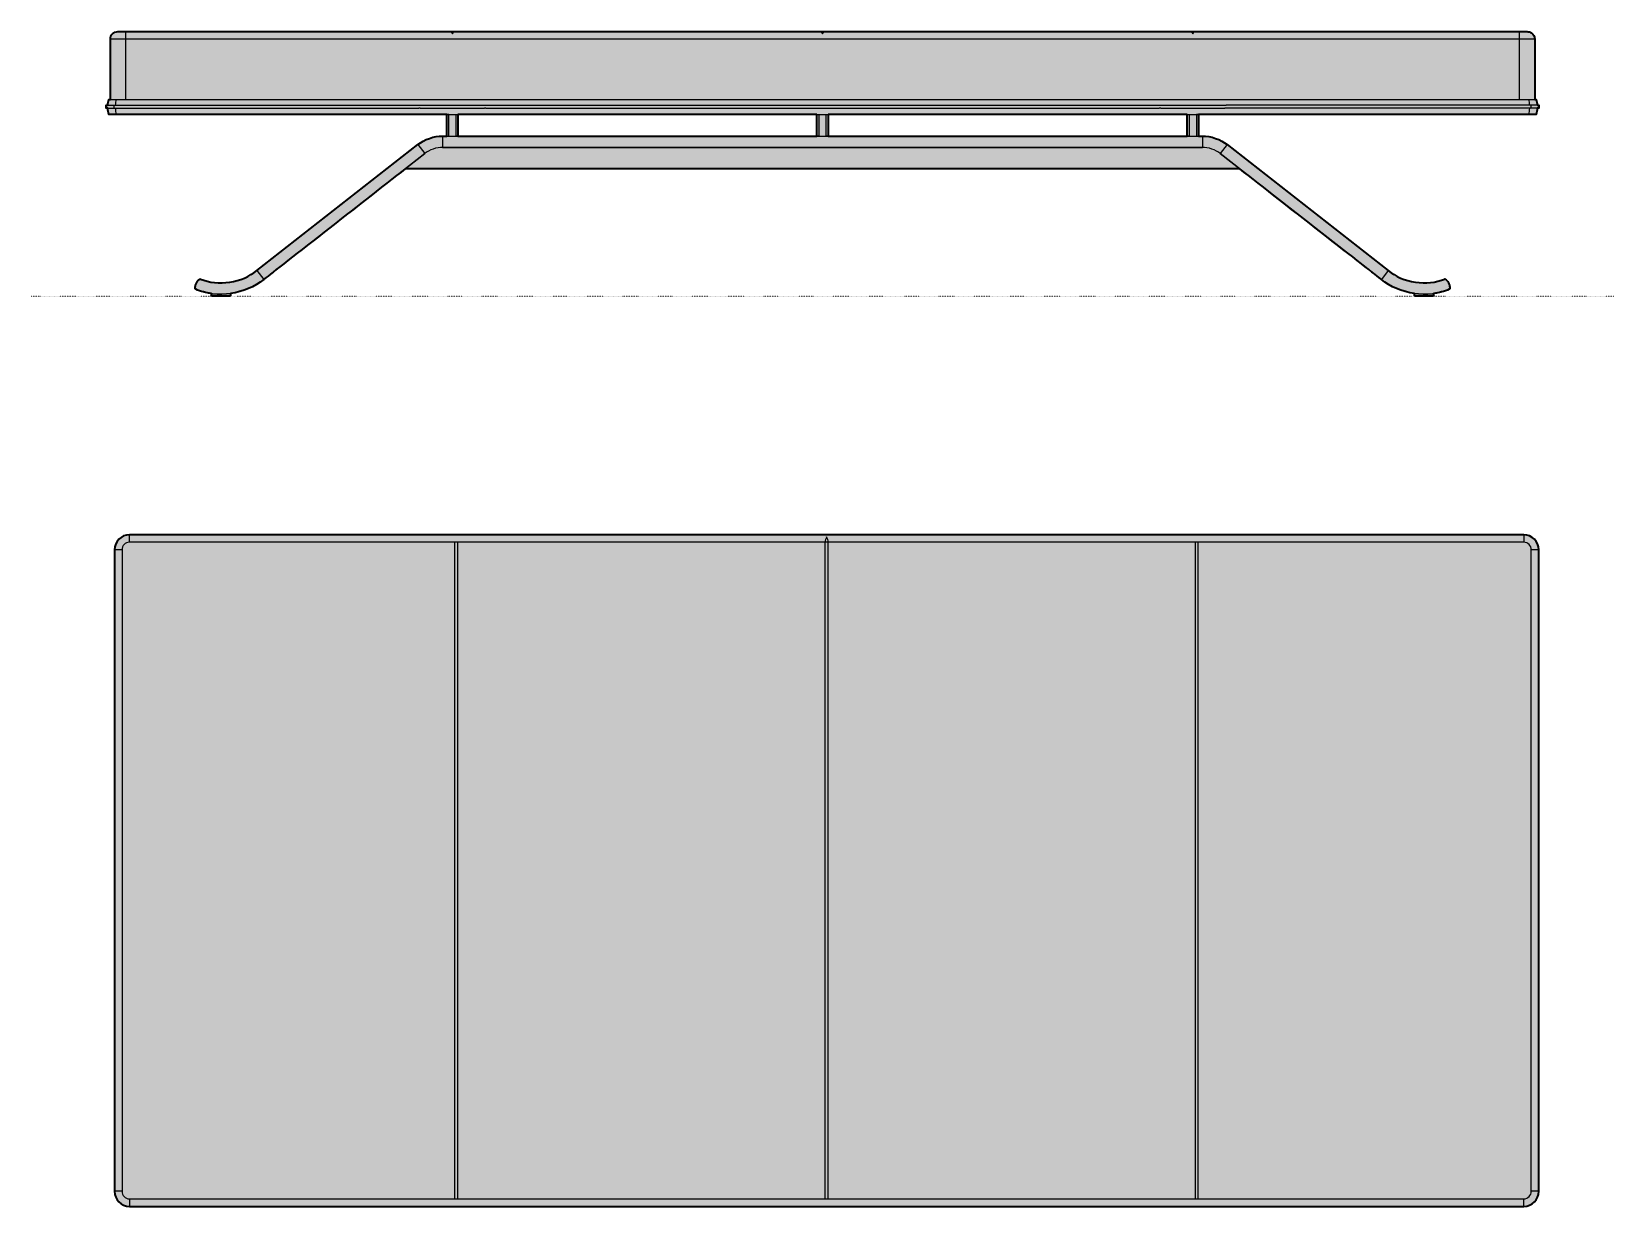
# Model space of a CAD drawing. Header units: millimetres. Extents: x 0 to 3485, y -1208 to 351.
# Drawn here: x 0 to 2098, y -1208 to 351 of the extents above; entities that cross this region are included whole.
import ezdxf

# ---------------------------------------------------------------- set-up
doc = ezdxf.new("R2010")
doc.units = ezdxf.units.MM
doc.linetypes.add('Dots', pattern=[1, 0, -1])
doc.layers.add('Blocks', color=7, linetype='Continuous')
doc.layers.add('Blocks$Fill', color=7, linetype='Continuous', true_color=0xffffff)
for name, color, linetype, lineweight, true_color in [('Blocks$Inner', 7, 'Continuous', 25, 0x007f00), ('Blocks$Outline', 7, 'Continuous', 35, 0xff3f3f), ('Groud', 7, 'Dots', 25, 0x243775)]:
    doc.layers.add(name, color=color, linetype=linetype, lineweight=lineweight, true_color=true_color)

# ---------------------------------------------------------------- blocks, each defined once
blk = doc.blocks.new('TK8 Daybed Side')
at = {"layer": 'Blocks$Fill', "extrusion": (0, 0, -1)}
h = blk.add_hatch(color=256, dxfattribs=at)
h.paths.add_polyline_path([(1547.3, 241.5), (1985.8, 241.5), (1988.9, 241.5), (1995.2, 241.5), (1995.3, 241.9), (1995.5, 242.3), (1995.6, 242.8), (1995.8, 243.3), (1995.9, 243.8), (1996, 244.3), (1996.3, 245.4), (1996.5, 246.5), (1996.6, 247.1), (1996.7, 247.6), (1996.7, 248.1), (1996.8, 248.6), (1996.8, 249.1), (1996.8, 249.5), (1996.8, 249.5), (1998.9, 249.5), (1998.9, 249.5), (1998.9, 253.5), (1998.9, 253.5), (1996.8, 253.5), (1996.8, 253.9), (1996.8, 254.3), (1996.7, 254.8), (1996.7, 255.3), (1996.6, 255.9), (1996.5, 256.4), (1996.3, 257.5), (1996, 258.6), (1995.9, 259.1), (1995.8, 259.7), (1995.6, 260.2), (1995.5, 260.6), (1995.3, 261.1), (1995.2, 261.4), (1995.2, 261.4), (1993.4, 261.4), (1993.4, 261.5), (1993.4, 341.3), (1993.4, 341.5), (1993.4, 341.8), (1993.3, 342), (1993.3, 342.3), (1993.3, 342.6), (1993.3, 342.8), (1993.2, 343), (1993.2, 343.3), (1993.1, 343.5), (1993.1, 343.8), (1993, 344), (1992.9, 344.2), (1992.8, 344.5), (1992.8, 344.7), (1992.7, 344.9), (1992.6, 345.2), (1992.5, 345.4), (1992.4, 345.6), (1992.3, 345.8), (1992.2, 346), (1992, 346.2), (1991.9, 346.5), (1991.8, 346.7), (1991.7, 346.9), (1991.5, 347.1), (1991.4, 347.3), (1991.2, 347.4), (1991.1, 347.6), (1990.9, 347.8), (1990.8, 348), (1990.6, 348.2), (1990.4, 348.3), (1990.3, 348.5), (1990.1, 348.7), (1989.9, 348.8), (1989.7, 349), (1989.6, 349.1), (1989.4, 349.3), (1989.2, 349.4), (1989, 349.6), (1988.8, 349.7), (1988.6, 349.8), (1988.4, 349.9), (1988.1, 350.1), (1987.9, 350.2), (1987.7, 350.3), (1987.5, 350.4), (1987.3, 350.5), (1987.1, 350.6), (1986.8, 350.7), (1986.6, 350.7), (1986.4, 350.8), (1986.1, 350.9), (1985.9, 350.9), (1985.6, 351), (1985.4, 351.1), (1985.2, 351.1), (1984.9, 351.1), (1984.7, 351.2), (1984.4, 351.2), (1984.2, 351.2), (1983.9, 351.2), (1983.6, 351.3), (1983.4, 351.3), (1983.4, 351.3), (1973.4, 351.3), (1973.4, 351.3), (1541.8, 351.3), (1541.8, 351.3), (1537.8, 351.3), (1537.8, 351.3), (1050.9, 351.3), (1050.9, 351.3), (1046.9, 351.3), (1046.8, 351.3), (559.9, 351.3), (559.9, 351.3), (555.9, 351.3), (555.9, 351.3), (124.3, 351.3), (124.3, 351.3), (114.3, 351.3), (114.1, 351.3), (113.9, 351.3), (113.7, 351.2), (113.6, 351.2), (113.4, 351.2), (113.2, 351.2), (113, 351.2), (112.8, 351.1), (112.6, 351.1), (112.4, 351.1), (112.3, 351), (112.1, 351), (111.9, 351), (111.7, 350.9), (111.5, 350.9), (111.4, 350.8), (111.2, 350.8), (111, 350.7), (110.8, 350.6), (110.7, 350.6), (110.5, 350.5), (110.3, 350.4), (110.2, 350.4), (110, 350.3), (109.8, 350.2), (109.7, 350.1), (109.5, 350), (109.4, 349.9), (109.2, 349.8), (109.1, 349.8), (108.9, 349.7), (108.8, 349.6), (108.5, 349.4), (108.3, 349.2), (108, 349), (107.8, 348.8), (107.6, 348.6), (107.3, 348.4), (107.1, 348.2), (106.9, 348), (106.7, 347.8), (106.5, 347.5), (106.3, 347.3), (106.1, 347.1), (106, 346.8), (105.8, 346.5), (105.6, 346.3), (105.5, 346), (105.3, 345.8), (105.2, 345.5), (105.1, 345.2), (105, 344.9), (104.9, 344.6), (104.7, 344.3), (104.7, 344), (104.6, 343.7), (104.5, 343.4), (104.4, 343.1), (104.4, 342.8), (104.3, 342.5), (104.3, 342.2), (104.3, 341.9), (104.3, 341.5), (104.3, 341.2), (104.3, 341.2), (104.3, 338.1), (104.3, 338.1), (104.3, 261.4), (104.3, 261.4), (102.6, 261.4), (102.5, 261.1), (102.3, 260.6), (102.2, 260.2), (102, 259.7), (101.9, 259.1), (101.7, 258.6), (101.5, 257.5), (101.3, 256.4), (101.2, 255.9), (101.1, 255.3), (101.1, 254.8), (101, 254.3), (101, 253.9), (101, 253.7), (101, 253.5), (98.9, 253.5), (98.9, 253.5), (98.9, 249.5), (98.9, 249.5), (101, 249.5), (101, 249.3), (101, 249.1), (101, 248.6), (101.1, 248.1), (101.1, 247.6), (101.2, 247.1), (101.3, 246.5), (101.5, 245.4), (101.7, 244.3), (101.9, 243.8), (102, 243.3), (102.2, 242.8), (102.3, 242.3), (102.5, 241.9), (102.6, 241.5), (103.1, 241.5), (112, 241.5), (112, 241.5), (550.4, 241.5), (550.4, 212.6), (545, 212.6), (544.5, 212.6), (544, 212.6), (543, 212.6), (542, 212.6), (541, 212.5), (539.9, 212.4), (538.9, 212.3), (537.8, 212.2), (536.7, 212), (535.6, 211.8), (534.5, 211.6), (533.3, 211.3), (532.2, 211), (531.1, 210.7), (530, 210.4), (528.9, 210), (527.7, 209.7), (526.6, 209.3), (525.5, 208.9), (524.4, 208.4), (523.4, 208), (522.3, 207.5), (521.3, 207), (520.3, 206.5), (519.3, 206), (518.3, 205.5), (517.3, 204.9), (516.4, 204.3), (515.6, 203.8), (514.7, 203.2), (513.9, 202.6), (513.1, 202), (512.8, 201.7), (512.4, 201.3), (512.4, 201.3), (298.5, 34.3), (297.6, 33.5), (296.7, 32.8), (295.8, 32), (294.9, 31.3), (293.9, 30.7), (292.9, 30), (291.9, 29.3), (290.9, 28.7), (289.8, 28.1), (288.8, 27.5), (287.7, 26.9), (286.6, 26.3), (285.5, 25.8), (284.4, 25.3), (282.2, 24.3), (279.8, 23.3), (277.5, 22.5), (275.1, 21.7), (272.6, 20.9), (270.2, 20.3), (267.7, 19.7), (265.2, 19.2), (262.7, 18.8), (260.1, 18.5), (257.6, 18.2), (255, 18), (252.5, 17.9), (249.9, 17.9), (247.4, 17.9), (244.9, 18.1), (242.4, 18.3), (239.9, 18.6), (238.7, 18.8), (237.5, 19), (236.3, 19.2), (235.1, 19.4), (233.9, 19.7), (232.8, 20), (231.6, 20.3), (230.4, 20.6), (229.3, 20.9), (228.2, 21.3), (227.1, 21.7), (226, 22.1), (224.9, 22.6), (223.8, 23), (223.7, 23), (223.7, 23.1), (223.6, 23.1), (223.6, 23.1), (223.6, 23.1), (223.5, 23.1), (223.5, 23.1), (223.5, 23.1), (223.5, 23.1), (223.5, 23.1), (223.4, 23.1), (223.4, 23.1), (223.4, 23.1), (223.4, 23.1), (223.3, 23.1), (223.3, 23.1), (223.3, 23.1), (223.3, 23.1), (223.3, 23.1), (223.2, 23.1), (223.2, 23.1), (223.2, 23), (223.2, 23), (223.2, 23), (223.1, 23), (223.1, 23), (223.1, 23), (223.1, 23), (223.1, 23), (223, 23), (223, 23), (223, 22.9), (222.9, 22.9), (222.9, 22.9), (221.8, 22), (221.6, 21.8), (221.3, 21.5), (221.1, 21.3), (220.8, 21), (220.7, 20.8), (220.5, 20.7), (220.3, 20.5), (220.2, 20.3), (219.9, 19.9), (219.6, 19.5), (219.3, 19.1), (219.1, 18.6), (218.8, 18.2), (218.7, 18), (218.6, 17.8), (218.4, 17.5), (218.3, 17.3), (218.2, 17), (218.1, 16.8), (217.9, 16.3), (217.7, 15.8), (217.6, 15.3), (217.5, 15), (217.4, 14.8), (217.3, 14.5), (217.3, 14.2), (217.2, 14), (217.2, 13.7), (217.1, 13.3), (217.1, 12.8), (217, 12.4), (217, 12), (217, 11.1), (216.9, 10.3), (217, 10.2), (217, 10.2), (217, 10.1), (217, 10.1), (217, 10.1), (217, 10.1), (217, 10.1), (217, 10), (217, 10), (217, 10), (217, 10), (217, 9.9), (217, 9.9), (217, 9.9), (217, 9.9), (217, 9.9), (217.1, 9.9), (217.1, 9.8), (217.1, 9.8), (217.1, 9.8), (217.1, 9.8), (217.1, 9.7), (217.1, 9.7), (217.1, 9.7), (217.2, 9.7), (217.2, 9.7), (217.2, 9.7), (217.2, 9.6), (217.2, 9.6), (217.2, 9.6), (217.2, 9.6), (217.2, 9.6), (217.3, 9.6), (217.3, 9.6), (217.3, 9.6), (217.3, 9.5), (217.3, 9.5), (217.4, 9.5), (217.4, 9.5), (217.4, 9.5), (217.4, 9.5), (217.5, 9.4), (217.5, 9.4), (217.6, 9.4), (218.8, 8.8), (220, 8.3), (221.3, 7.8), (222.5, 7.4), (223.8, 6.9), (225.1, 6.5), (226.4, 6.1), (227.7, 5.8), (229.1, 5.4), (230.4, 5.1), (231.8, 4.8), (233.1, 4.5), (235.9, 4), (238.7, 3.6), (238.7, 0), (251.1, 0), (263.6, 0), (263.6, 3.8), (266.7, 4.3), (269.8, 4.9), (272.9, 5.5), (275.9, 6.3), (278.9, 7.2), (281.8, 8.1), (284.7, 9.1), (287.6, 10.3), (289, 10.9), (290.4, 11.5), (291.7, 12.1), (293.1, 12.8), (294.4, 13.5), (295.8, 14.2), (297.1, 14.9), (298.3, 15.7), (299.6, 16.4), (300.8, 17.2), (302, 18.1), (303.2, 18.9), (304.4, 19.8), (305.5, 20.6), (306.7, 21.5), (307.7, 22.5), (307.7, 22.5), (495.6, 169.2), (1602.2, 169.2), (1790, 22.5), (1791.1, 21.5), (1792.3, 20.6), (1793.4, 19.8), (1794.6, 18.9), (1795.8, 18.1), (1797, 17.2), (1798.2, 16.4), (1799.5, 15.7), (1800.7, 14.9), (1802, 14.2), (1803.3, 13.5), (1804.7, 12.8), (1806, 12.1), (1807.4, 11.5), (1808.8, 10.9), (1810.2, 10.3), (1813.1, 9.1), (1816, 8.1), (1818.9, 7.2), (1821.9, 6.3), (1824.9, 5.5), (1828, 4.9), (1831.1, 4.3), (1834.2, 3.8), (1834.2, 0), (1846.7, 0), (1859.1, 0), (1859.1, 3.6), (1861.9, 4), (1864.7, 4.5), (1866, 4.8), (1867.4, 5.1), (1868.7, 5.4), (1870.1, 5.8), (1871.4, 6.1), (1872.7, 6.5), (1874, 6.9), (1875.3, 7.4), (1876.5, 7.8), (1877.8, 8.3), (1879, 8.8), (1880.2, 9.4), (1880.2, 9.4), (1880.3, 9.4), (1880.3, 9.4), (1880.3, 9.4), (1880.3, 9.4), (1880.4, 9.5), (1880.4, 9.5), (1880.4, 9.5), (1880.4, 9.5), (1880.4, 9.5), (1880.5, 9.5), (1880.5, 9.5), (1880.5, 9.5), (1880.5, 9.6), (1880.5, 9.6), (1880.5, 9.6), (1880.5, 9.6), (1880.6, 9.6), (1880.6, 9.6), (1880.6, 9.6), (1880.6, 9.7), (1880.6, 9.7), (1880.6, 9.7), (1880.6, 9.7), (1880.7, 9.7), (1880.7, 9.8), (1880.7, 9.8), (1880.7, 9.8), (1880.7, 9.8), (1880.7, 9.8), (1880.7, 9.8), (1880.7, 9.9), (1880.7, 9.9), (1880.8, 9.9), (1880.8, 9.9), (1880.8, 9.9), (1880.8, 10), (1880.8, 10), (1880.8, 10), (1880.8, 10), (1880.8, 10), (1880.8, 10.1), (1880.8, 10.1), (1880.8, 10.3), (1880.8, 11.5), (1880.8, 12), (1880.8, 12.3), (1880.8, 12.6), (1880.7, 12.9), (1880.7, 13.1), (1880.7, 13.4), (1880.6, 13.6), (1880.5, 14.1), (1880.4, 14.6), (1880.3, 15.1), (1880.1, 15.6), (1880, 16), (1879.9, 16.3), (1879.8, 16.5), (1879.7, 16.8), (1879.6, 17), (1879.5, 17.3), (1879.3, 17.5), (1879.2, 17.8), (1879.1, 18), (1878.8, 18.5), (1878.5, 19), (1878.4, 19.2), (1878.2, 19.4), (1878.1, 19.7), (1877.9, 19.9), (1877.7, 20.1), (1877.6, 20.3), (1877.4, 20.5), (1877.3, 20.7), (1876.9, 21), (1876.6, 21.3), (1876.3, 21.7), (1875.6, 22.3), (1874.9, 22.9), (1874.9, 22.9), (1874.9, 22.9), (1874.9, 22.9), (1874.9, 22.9), (1874.9, 22.9), (1874.9, 22.9), (1874.9, 22.9), (1874.8, 22.9), (1874.8, 22.9), (1874.8, 23), (1874.8, 23), (1874.8, 23), (1874.7, 23), (1874.7, 23), (1874.7, 23), (1874.7, 23), (1874.7, 23), (1874.7, 23), (1874.6, 23), (1874.6, 23), (1874.6, 23), (1874.6, 23), (1874.5, 23.1), (1874.5, 23.1), (1874.5, 23.1), (1874.5, 23.1), (1874.5, 23.1), (1874.4, 23.1), (1874.4, 23.1), (1874.4, 23.1), (1874.4, 23.1), (1874.4, 23.1), (1874.4, 23.1), (1874.3, 23.1), (1874.3, 23.1), (1874.3, 23.1), (1874.3, 23.1), (1874.3, 23.1), (1874.2, 23.1), (1874.2, 23.1), (1874.2, 23.1), (1874.2, 23.1), (1874.1, 23.1), (1874.1, 23), (1874, 23), (1872.9, 22.6), (1871.8, 22.1), (1870.7, 21.7), (1869.6, 21.3), (1868.5, 20.9), (1867.3, 20.6), (1866.2, 20.3), (1865, 20), (1863.9, 19.7), (1862.7, 19.4), (1861.5, 19.2), (1860.3, 19), (1859.1, 18.8), (1857.8, 18.6), (1855.4, 18.3), (1852.9, 18.1), (1850.4, 17.9), (1847.9, 17.9), (1845.3, 17.9), (1842.8, 18), (1840.2, 18.2), (1837.7, 18.5), (1835.1, 18.8), (1832.6, 19.2), (1830.1, 19.7), (1827.6, 20.3), (1825.1, 20.9), (1822.7, 21.7), (1820.3, 22.5), (1818, 23.3), (1815.6, 24.3), (1813.4, 25.3), (1812.3, 25.8), (1811.2, 26.3), (1810.1, 26.9), (1809, 27.5), (1807.9, 28.1), (1806.9, 28.7), (1805.9, 29.3), (1804.9, 30), (1803.9, 30.7), (1802.9, 31.3), (1802, 32), (1801.1, 32.8), (1800.1, 33.5), (1799.3, 34.3), (1799.2, 34.3), (1585.4, 201.3), (1585, 201.7), (1584.7, 202), (1583.9, 202.6), (1583.1, 203.2), (1582.2, 203.8), (1581.4, 204.3), (1580.4, 204.9), (1579.5, 205.5), (1578.5, 206), (1577.5, 206.5), (1576.5, 207), (1575.5, 207.5), (1574.4, 208), (1573.3, 208.4), (1572.3, 208.9), (1571.2, 209.3), (1570.1, 209.7), (1568.9, 210), (1567.8, 210.4), (1566.7, 210.7), (1565.6, 211), (1564.4, 211.3), (1563.3, 211.6), (1562.2, 211.8), (1561.1, 212), (1560, 212.2), (1558.9, 212.3), (1557.9, 212.4), (1556.8, 212.5), (1555.8, 212.6), (1554.8, 212.6), (1553.8, 212.6), (1553.3, 212.6), (1552.8, 212.6), (1552.8, 212.6), (1547.3, 212.6)], flags=0)
h.paths.add_polyline_path([(1056.4, 241.5), (1532.4, 241.5), (1532.4, 212.6), (1056.4, 212.6)], flags=0)
h.paths.add_polyline_path([(1041.4, 241.5), (1041.4, 212.6), (565.4, 212.6), (565.4, 241.5)], flags=0)
at = {"layer": 'Blocks$Inner'}
for points in [[(-1993.4, 261.4), (-1993.4, 341.3)], [(-1973.4, 341.3), (-1993.4, 341.3)], [(-1983.4, 351.3), (-1973.4, 351.3)], [(-1973.4, 351.3), (-1541.8, 351.3)], [(-1973.4, 351.3), (-1973.4, 341.3)], [(-1973.4, 341.3), (-1973.4, 261.4)], [(-124.3, 341.3), (-1973.4, 341.3)], [(-1541.8, 351.3), (-1539.8, 348.3)], [(-1539.8, 348.3), (-1537.8, 351.3)], [(-1537.8, 351.3), (-1050.9, 351.3)], [(-1050.9, 351.3), (-1048.9, 348.3)], [(-1048.9, 348.3), (-1046.9, 351.3)], [(-1046.9, 351.3), (-559.9, 351.3)], [(-559.9, 351.3), (-557.9, 348.3)], [(-557.9, 348.3), (-555.9, 351.3)], [(-555.9, 351.3), (-124.3, 351.3)], [(-124.3, 351.3), (-114.3, 351.3)], [(-124.3, 341.3), (-124.3, 351.3)], [(-124.3, 261.4), (-124.3, 341.3)], [(-104.3, 341.3), (-124.3, 341.3)], [(-104.3, 341.3), (-104.3, 261.4)], [(-1998.9, 253.5), (-1988.9, 253.5)], [(-1998.9, 253.5), (-1998.9, 249.5)], [(-1988.9, 253.5), (-1584.3, 253.5)], [(-1988.9, 253.5), (-1988.9, 249.5)], [(-1985.8, 261.4), (-112, 261.4)], [(-1584.3, 253.5), (-1582.3, 253.5)], [(-1582.3, 253.5), (-1497.4, 253.5)], [(-1497.4, 253.5), (-1495.5, 253.5)], [(-1495.5, 253.5), (-602.3, 253.5)], [(-602.3, 253.5), (-600.3, 253.5)], [(-600.3, 253.5), (-515.5, 253.5)], [(-515.5, 253.5), (-513.5, 253.5)], [(-108.9, 253.5), (-513.5, 253.5)], [(-98.9, 253.5), (-108.9, 253.5)], [(-108.9, 249.5), (-108.9, 253.5)], [(-98.9, 249.5), (-98.9, 253.5)], [(-1998.9, 249.5), (-1988.9, 249.5)], [(-1988.9, 249.5), (-1584.3, 249.5)], [(-1985.8, 241.5), (-112, 241.5)], [(-1582.3, 249.5), (-1584.3, 249.5)], [(-1582.3, 249.5), (-1497.4, 249.5)], [(-1547.3, 212.6), (-1547.3, 241.5)], [(-1532.4, 212.6), (-1532.4, 241.5)], [(-1495.5, 249.5), (-1497.4, 249.5)], [(-1495.5, 249.5), (-602.3, 249.5)], [(-1056.4, 212.6), (-1056.4, 241.5)], [(-1041.4, 212.6), (-1041.4, 241.5)], [(-600.3, 249.5), (-602.3, 249.5)], [(-600.3, 249.5), (-515.5, 249.5)], [(-565.4, 212.6), (-565.4, 241.5)], [(-550.4, 212.6), (-550.4, 241.5)], [(-513.5, 249.5), (-515.5, 249.5)], [(-108.9, 249.5), (-513.5, 249.5)], [(-98.9, 249.5), (-108.9, 249.5)], [(-1552.8, 212.6), (-1552.8, 197.6)], [(-1552.8, 212.6), (-545, 212.6)], [(-545, 212.6), (-545, 197.6)], [(-1799.3, 34.3), (-1585.4, 201.3)], [(-1790, 22.5), (-1576.2, 189.5)], [(-1585.4, 201.3), (-1576.2, 189.5)], [(-1552.8, 197.6), (-545, 197.6)], [(-512.4, 201.3), (-521.6, 189.5)], [(-521.6, 189.5), (-307.7, 22.5)], [(-512.4, 201.3), (-298.5, 34.3)], [(-1602.2, 169.2), (-495.6, 169.2)], [(-1799.3, 34.3), (-1790, 22.5)], [(-298.5, 34.3), (-307.7, 22.5)], [(-1859.1, 3.9), (-1859.1, 0)], [(-1834.2, 0), (-1834.2, 3.8)], [(-263.6, 3.8), (-263.6, 0)], [(-238.7, 0), (-238.7, 3.9)], [(-1859.1, 0), (-1846.7, 0)], [(-1846.7, 0), (-1834.2, 0)], [(-263.6, 0), (-251.1, 0)], [(-251.1, 0), (-238.7, 0)]]:
    blk.add_lwpolyline(points, dxfattribs=at)
for points in [[(-1534.9, 212.6), (-1534.9, 241.5), (-1053.8, 241.5), (-1053.8, 212.6)], [(-562.8, 212.6), (-1044, 212.6), (-1044, 241.5), (-562.8, 241.5)]]:
    blk.add_lwpolyline(points, close=True, dxfattribs=at)
for points, knots in [([(-101, 253.5), (-101, 255.6), (-101.8, 259.4), (-102.6, 261.4), (-102.6, 261.4), (-104.3, 261.4), (-104.3, 261.4), (-104.3, 261.4), (-104.3, 338.1), (-104.3, 338.1), (-104.3, 338.1), (-104.3, 341.2), (-104.3, 341.2), (-104.3, 346.7), (-108.7, 351.2), (-114.2, 351.2), (-114.2, 351.2), (-114.3, 351.3), (-114.3, 351.3), (-114.3, 351.3), (-124.3, 351.3), (-124.3, 351.3), (-124.3, 351.3), (-555.9, 351.3), (-555.9, 351.3), (-555.9, 351.3), (-559.9, 351.3), (-559.9, 351.3), (-559.9, 351.3), (-1046.9, 351.3), (-1046.9, 351.3), (-1046.9, 351.3), (-1050.9, 351.3), (-1050.9, 351.3), (-1050.9, 351.3), (-1537.8, 351.3), (-1537.8, 351.3), (-1537.8, 351.3), (-1541.8, 351.3), (-1541.8, 351.3), (-1541.8, 351.3), (-1973.4, 351.3), (-1973.4, 351.3), (-1973.4, 351.3), (-1983.4, 351.3), (-1983.4, 351.3), (-1988.9, 351.3), (-1993.4, 346.8), (-1993.4, 341.3), (-1993.4, 341.3), (-1993.4, 261.4), (-1993.4, 261.4), (-1993.4, 261.4), (-1995.2, 261.4), (-1995.2, 261.4), (-1996, 259.4), (-1996.8, 255.6), (-1996.8, 253.5), (-1996.8, 253.5), (-1998.9, 253.5), (-1998.9, 253.5), (-1998.9, 253.5), (-1998.9, 249.5), (-1998.9, 249.5), (-1998.9, 249.5), (-1996.8, 249.5), (-1996.8, 249.5), (-1996.8, 247.3), (-1996, 243.5), (-1995.2, 241.5), (-1995.1, 241.5), (-1995.1, 241.5), (-1995, 241.5), (-1994.7, 241.5), (-1994.3, 241.5), (-1993.8, 241.5), (-1993.3, 241.5), (-1992.6, 241.5), (-1991.8, 241.5), (-1990.9, 241.5), (-1990, 241.5), (-1988.9, 241.5), (-1987.9, 241.5), (-1986.9, 241.5), (-1985.8, 241.5), (-1985.8, 241.5), (-1544.7, 241.5), (-1544.7, 241.5), (-1544.7, 241.5), (-1544.7, 212.6), (-1544.7, 212.6), (-1544.7, 212.6), (-1552.8, 212.6), (-1552.8, 212.6), (-1562.9, 213.1), (-1577.8, 208), (-1585.4, 201.3), (-1585.4, 201.3), (-1799.3, 34.3), (-1799.3, 34.3), (-1817.9, 18.1), (-1851.3, 13), (-1874, 23), (-1874.1, 23), (-1874.2, 23.1), (-1874.3, 23.1), (-1874.4, 23.1), (-1874.5, 23.1), (-1874.6, 23), (-1874.7, 23), (-1874.8, 23), (-1874.9, 22.9), (-1874.9, 22.9), (-1874.9, 22.9), (-1874.9, 22.9), (-1875.8, 22.1), (-1876.8, 21.3), (-1877.6, 20.3), (-1878, 19.8), (-1878.4, 19.1), (-1878.8, 18.5), (-1879.2, 17.9), (-1879.5, 17.2), (-1879.8, 16.5), (-1880, 15.9), (-1880.2, 15.2), (-1880.4, 14.6), (-1880.6, 13.9), (-1880.7, 13.3), (-1880.8, 12.6), (-1880.8, 11.8), (-1880.8, 11.1), (-1880.8, 10.3), (-1880.8, 10.1), (-1880.8, 10), (-1880.8, 9.9), (-1880.7, 9.8), (-1880.7, 9.7), (-1880.6, 9.6), (-1880.5, 9.5), (-1880.4, 9.5), (-1880.3, 9.4), (-1880.3, 9.4), (-1880.2, 9.4), (-1880.2, 9.4), (-1853, -3), (-1812.7, 2.9), (-1790, 22.5), (-1790, 22.5), (-1576.2, 189.5), (-1576.2, 189.5), (-1570.8, 194.3), (-1560.1, 198), (-1552.8, 197.6), (-1552.8, 197.6), (-545, 197.6), (-545, 197.6), (-537.7, 198), (-527, 194.3), (-521.6, 189.5), (-521.6, 189.5), (-307.7, 22.5), (-307.7, 22.5), (-285.1, 2.9), (-244.8, -3), (-217.6, 9.4), (-217.5, 9.4), (-217.4, 9.5), (-217.3, 9.5), (-217.2, 9.6), (-217.2, 9.7), (-217.1, 9.8), (-217, 9.9), (-217, 10), (-217, 10.1), (-217, 10.1), (-217, 10.2), (-216.9, 10.3), (-217, 11.4), (-217, 12.6), (-217.2, 13.7), (-217.3, 14.4), (-217.5, 15.1), (-217.7, 15.8), (-218, 16.5), (-218.2, 17.1), (-218.6, 17.8), (-218.9, 18.4), (-219.2, 18.9), (-219.6, 19.5), (-220, 20), (-220.4, 20.5), (-220.8, 21), (-221.5, 21.7), (-222.2, 22.3), (-222.9, 22.9), (-223, 22.9), (-223.1, 23), (-223.2, 23), (-223.3, 23.1), (-223.4, 23.1), (-223.5, 23.1), (-223.6, 23.1), (-223.7, 23), (-223.8, 23), (-246.4, 13), (-279.8, 18.1), (-298.5, 34.3), (-298.5, 34.3), (-512.4, 201.3), (-512.4, 201.3), (-520, 208), (-534.9, 213.1), (-545, 212.6), (-545, 212.6), (-553, 212.6), (-553, 212.6), (-553, 212.6), (-553, 241.5), (-553, 241.5), (-553, 241.5), (-112, 241.5), (-112, 241.5), (-111.3, 241.5), (-110.6, 241.5), (-109.9, 241.5), (-108.9, 241.5), (-107.9, 241.5), (-107, 241.5), (-106.1, 241.5), (-105.3, 241.5), (-104.7, 241.5), (-104, 241.5), (-103.5, 241.5), (-103.1, 241.5), (-102.8, 241.5), (-102.7, 241.5), (-102.6, 241.5), (-101.8, 243.5), (-101, 247.3), (-101, 249.5), (-101, 249.5), (-98.9, 249.5), (-98.9, 249.5), (-98.9, 249.5), (-98.9, 253.5), (-98.9, 253.5), (-98.9, 253.5), (-101, 253.5), (-101, 253.5)], [0, 0, 0, 0, 1, 1, 1, 2, 2, 2, 3, 3, 3, 4, 4, 4, 5, 5, 5, 6, 6, 6, 7, 7, 7, 8, 8, 8, 9, 9, 9, 10, 10, 10, 11, 11, 11, 12, 12, 12, 13, 13, 13, 14, 14, 14, 15, 15, 15, 16, 16, 16, 17, 17, 17, 18, 18, 18, 19, 19, 19, 20, 20, 20, 21, 21, 21, 22, 22, 22, 23, 23, 23, 24, 24, 24, 25, 25, 25, 26, 26, 26, 27, 27, 27, 28, 28, 28, 29, 29, 29, 30, 30, 30, 31, 31, 31, 32, 32, 32, 33, 33, 33, 34, 34, 34, 35, 35, 35, 36, 36, 36, 37, 37, 37, 38, 38, 38, 39, 39, 39, 40, 40, 40, 41, 41, 41, 42, 42, 42, 43, 43, 43, 44, 44, 44, 45, 45, 45, 46, 46, 46, 47, 47, 47, 48, 48, 48, 49, 49, 49, 50, 50, 50, 51, 51, 51, 52, 52, 52, 53, 53, 53, 54, 54, 54, 55, 55, 55, 56, 56, 56, 57, 57, 57, 58, 58, 58, 59, 59, 59, 60, 60, 60, 61, 61, 61, 62, 62, 62, 63, 63, 63, 64, 64, 64, 65, 65, 65, 66, 66, 66, 67, 67, 67, 68, 68, 68, 69, 69, 69, 70, 70, 70, 71, 71, 71, 72, 72, 72, 73, 73, 73, 74, 74, 74, 75, 75, 75, 76, 76, 76, 77, 77, 77, 78, 78, 78, 79, 79, 79, 80, 80, 80, 81, 81, 81, 82, 82, 82, 83, 83, 83, 83]), ([(-1995.2, 261.4), (-1995.1, 261.4), (-1995, 261.4), (-1994.7, 261.4), (-1994.3, 261.4), (-1993.8, 261.4), (-1993.1, 261.4), (-1992.4, 261.4), (-1991.7, 261.4), (-1990.8, 261.4), (-1989.9, 261.4), (-1988.9, 261.4), (-1987.9, 261.4), (-1987.2, 261.4), (-1986.5, 261.4), (-1985.8, 261.4)], [0, 0, 0, 0, 1.8, 1.8, 1.8, 3.6, 3.6, 3.6, 5.4, 5.4, 5.4, 7.2, 7.2, 7.2, 9, 9, 9, 9]), ([(-112, 261.4), (-110.9, 261.4), (-109.9, 261.4), (-108.8, 261.4), (-107.8, 261.4), (-106.9, 261.4), (-106, 261.4), (-105.2, 261.4), (-104.5, 261.4), (-104, 261.4), (-103.4, 261.4), (-103, 261.4), (-102.8, 261.4), (-102.7, 261.4), (-102.6, 261.4), (-102.6, 261.4)], [0, 0, 0, 0, 1.8, 1.8, 1.8, 3.6, 3.6, 3.6, 5.4, 5.4, 5.4, 7.2, 7.2, 7.2, 9, 9, 9, 9]), ([(-1985.8, 241.5), (-1986.9, 241.5), (-1987.9, 241.5), (-1988.9, 241.5), (-1990, 241.5), (-1990.9, 241.5), (-1991.8, 241.5), (-1992.6, 241.5), (-1993.3, 241.5), (-1993.8, 241.5), (-1994.3, 241.5), (-1994.7, 241.5), (-1995, 241.5), (-1995.1, 241.5), (-1995.1, 241.5), (-1995.2, 241.5)], [0, 0, 0, 0, 1.8, 1.8, 1.8, 3.6, 3.6, 3.6, 5.4, 5.4, 5.4, 7.2, 7.2, 7.2, 9, 9, 9, 9]), ([(-102.6, 241.5), (-102.7, 241.5), (-102.8, 241.5), (-103.1, 241.5), (-103.5, 241.5), (-104, 241.5), (-104.7, 241.5), (-105.3, 241.5), (-106.1, 241.5), (-107, 241.5), (-107.9, 241.5), (-108.9, 241.5), (-109.9, 241.5), (-110.6, 241.5), (-111.3, 241.5), (-112, 241.5)], [0, 0, 0, 0, 1.8, 1.8, 1.8, 3.6, 3.6, 3.6, 5.4, 5.4, 5.4, 7.2, 7.2, 7.2, 9, 9, 9, 9]), ([(-1874.9, 22.9), (-1875.8, 22.1), (-1876.8, 21.3), (-1877.6, 20.3), (-1878, 19.8), (-1878.4, 19.1), (-1878.8, 18.5), (-1879.2, 17.9), (-1879.5, 17.2), (-1879.8, 16.5), (-1880, 15.9), (-1880.2, 15.2), (-1880.4, 14.6), (-1880.6, 13.9), (-1880.7, 13.3), (-1880.8, 12.6), (-1880.8, 11.8), (-1880.8, 11.1), (-1880.8, 10.3)], [0, 0, 0, 0, 1.833333, 1.833333, 1.833333, 3.666667, 3.666667, 3.666667, 5.5, 5.5, 5.5, 7.333333, 7.333333, 7.333333, 9.166667, 9.166667, 9.166667, 11, 11, 11, 11]), ([(-1874, 23), (-1874.1, 23), (-1874.2, 23.1), (-1874.3, 23.1), (-1874.4, 23.1), (-1874.5, 23.1), (-1874.6, 23), (-1874.7, 23), (-1874.8, 23), (-1874.9, 22.9), (-1874.9, 22.9), (-1874.9, 22.9), (-1874.9, 22.9)], [0, 0, 0, 0, 1.75, 1.75, 1.75, 3.5, 3.5, 3.5, 5.25, 5.25, 5.25, 7, 7, 7, 7]), ([(-222.9, 22.9), (-223, 22.9), (-223.1, 23), (-223.2, 23), (-223.3, 23.1), (-223.4, 23.1), (-223.5, 23.1), (-223.6, 23.1), (-223.7, 23), (-223.8, 23)], [0, 0, 0, 0, 1.666667, 1.666667, 1.666667, 3.333333, 3.333333, 3.333333, 5, 5, 5, 5]), ([(-216.9, 10.3), (-217, 11.4), (-217, 12.6), (-217.2, 13.7), (-217.3, 14.4), (-217.5, 15.1), (-217.7, 15.8), (-218, 16.5), (-218.2, 17.1), (-218.6, 17.8), (-218.9, 18.4), (-219.2, 18.9), (-219.6, 19.5), (-220, 20), (-220.4, 20.5), (-220.8, 21), (-221.5, 21.7), (-222.2, 22.3), (-222.9, 22.9)], [0, 0, 0, 0, 1.833333, 1.833333, 1.833333, 3.666667, 3.666667, 3.666667, 5.5, 5.5, 5.5, 7.333333, 7.333333, 7.333333, 9.166667, 9.166667, 9.166667, 11, 11, 11, 11]), ([(-1880.8, 10.3), (-1880.8, 10.1), (-1880.8, 10), (-1880.8, 9.9), (-1880.7, 9.8), (-1880.7, 9.7), (-1880.6, 9.6), (-1880.5, 9.5), (-1880.4, 9.5), (-1880.3, 9.4), (-1880.3, 9.4), (-1880.2, 9.4), (-1880.2, 9.4)], [0, 0, 0, 0, 1.75, 1.75, 1.75, 3.5, 3.5, 3.5, 5.25, 5.25, 5.25, 7, 7, 7, 7]), ([(-217.6, 9.4), (-217.5, 9.4), (-217.4, 9.5), (-217.3, 9.5), (-217.2, 9.6), (-217.2, 9.7), (-217.1, 9.8), (-217, 9.9), (-217, 10), (-217, 10.1), (-217, 10.1), (-217, 10.2), (-216.9, 10.3)], [0, 0, 0, 0, 1.75, 1.75, 1.75, 3.5, 3.5, 3.5, 5.25, 5.25, 5.25, 7, 7, 7, 7])]:
    blk.add_open_spline(points, degree=3, knots=knots, dxfattribs=at)
for points in [[(-1983.4, 351.3), (-1988.9, 351.3), (-1993.4, 346.8), (-1993.4, 341.3)], [(-104.3, 341.3), (-104.3, 346.8), (-108.8, 351.3), (-114.3, 351.3)], [(-1995.2, 261.4), (-1996, 259.4), (-1996.8, 255.6), (-1996.8, 253.5)], [(-1985.8, 261.4), (-1986.3, 259.4), (-1986.8, 255.6), (-1986.9, 253.5)], [(-110.9, 253.5), (-111, 255.6), (-111.5, 259.4), (-112, 261.4)], [(-101, 253.5), (-101, 255.6), (-101.8, 259.4), (-102.6, 261.4)], [(-1996.8, 249.5), (-1996.8, 247.3), (-1996, 243.5), (-1995.2, 241.5)], [(-1986.9, 249.5), (-1986.8, 247.3), (-1986.3, 243.5), (-1985.8, 241.5)], [(-112, 241.5), (-111.5, 243.5), (-111, 247.3), (-110.9, 249.5)], [(-102.6, 241.5), (-101.8, 243.5), (-101, 247.3), (-101, 249.5)], [(-1552.8, 212.6), (-1562.9, 213.1), (-1577.8, 208), (-1585.4, 201.3)], [(-512.4, 201.3), (-520, 208), (-534.9, 213.1), (-545, 212.6)], [(-1552.8, 197.6), (-1560.1, 198), (-1570.8, 194.3), (-1576.2, 189.5)], [(-521.6, 189.5), (-527, 194.3), (-537.7, 198), (-545, 197.6)], [(-1880.2, 9.4), (-1853, -3), (-1812.7, 2.9), (-1790, 22.5)], [(-1874, 23), (-1851.3, 13), (-1817.9, 18.1), (-1799.3, 34.3)], [(-307.7, 22.5), (-285.1, 2.9), (-244.8, -3), (-217.6, 9.4)], [(-298.5, 34.3), (-279.8, 18.1), (-246.4, 13), (-223.8, 23)]]:
    blk.add_open_spline(points, degree=3, dxfattribs=at)
at = {"layer": 'Blocks$Outline'}
for points in [[(-1547.3, 212.6), (-1547.3, 241.5)], [(-1056.4, 241.5), (-1532.4, 241.5)], [(-1532.4, 241.5), (-1532.4, 212.6)], [(-1056.4, 212.6), (-1056.4, 241.5)], [(-1041.4, 241.5), (-1041.4, 212.6)], [(-565.4, 241.5), (-1041.4, 241.5)], [(-565.4, 212.6), (-565.4, 241.5)], [(-550.4, 241.5), (-550.4, 212.6)], [(-1532.4, 212.6), (-1056.4, 212.6)], [(-1041.4, 212.6), (-565.4, 212.6)], [(-495.6, 169.2), (-1602.2, 169.2)], [(-1859.1, 0), (-1859.1, 3.6)], [(-1834.2, 3.8), (-1834.2, 0)], [(-263.6, 0), (-263.6, 3.8)], [(-238.7, 3.6), (-238.7, 0)], [(-1846.7, 0), (-1859.1, 0)], [(-1834.2, 0), (-1846.7, 0)], [(-251.1, 0), (-263.6, 0)], [(-238.7, 0), (-251.1, 0)]]:
    blk.add_lwpolyline(points, dxfattribs=at)
for points, knots in [([(-1547.3, 241.5), (-1584, 241.5), (-1985.8, 241.5), (-1985.8, 241.5), (-1986.9, 241.5), (-1987.9, 241.5), (-1988.9, 241.5), (-1990, 241.5), (-1990.9, 241.5), (-1991.8, 241.5), (-1992.6, 241.5), (-1993.3, 241.5), (-1993.8, 241.5), (-1994.3, 241.5), (-1994.7, 241.5), (-1995, 241.5), (-1995.1, 241.5), (-1995.1, 241.5), (-1995.2, 241.5), (-1996, 243.5), (-1996.8, 247.3), (-1996.8, 249.5), (-1996.8, 249.5), (-1998.9, 249.5), (-1998.9, 249.5), (-1998.9, 249.5), (-1998.9, 253.5), (-1998.9, 253.5), (-1998.9, 253.5), (-1996.8, 253.5), (-1996.8, 253.5), (-1996.8, 255.6), (-1996, 259.4), (-1995.2, 261.4), (-1995.2, 261.4), (-1993.4, 261.4), (-1993.4, 261.4), (-1993.4, 261.4), (-1993.4, 341.3), (-1993.4, 341.3), (-1993.4, 346.8), (-1988.9, 351.3), (-1983.4, 351.3), (-1983.4, 351.3), (-1973.4, 351.3), (-1973.4, 351.3), (-1973.4, 351.3), (-1541.8, 351.3), (-1541.8, 351.3), (-1541.8, 351.3), (-1537.8, 351.3), (-1537.8, 351.3), (-1537.8, 351.3), (-1050.9, 351.3), (-1050.9, 351.3), (-1050.9, 351.3), (-1046.9, 351.3), (-1046.9, 351.3), (-1046.9, 351.3), (-559.9, 351.3), (-559.9, 351.3), (-559.9, 351.3), (-555.9, 351.3), (-555.9, 351.3), (-555.9, 351.3), (-124.3, 351.3), (-124.3, 351.3), (-124.3, 351.3), (-114.3, 351.3), (-114.3, 351.3)], [-28.954363, -28.954363, -28.954363, -28.954363, -28, -28, -28, -27, -27, -27, -26, -26, -26, -25, -25, -25, -24, -24, -24, -23, -23, -23, -22, -22, -22, -21, -21, -21, -20, -20, -20, -19, -19, -19, -18, -18, -18, -17, -17, -17, -16, -16, -16, -15, -15, -15, -14, -14, -14, -13, -13, -13, -12, -12, -12, -11, -11, -11, -10, -10, -10, -9, -9, -9, -8, -8, -8, -7, -7, -7, -6, -6, -6, -6]), ([(-108.8, 349.6), (-106, 347.8), (-104.3, 344.7), (-104.3, 341.2), (-104.3, 341.2), (-104.3, 338.1), (-104.3, 338.1), (-104.3, 338.1), (-104.3, 261.4), (-104.3, 261.4), (-104.3, 261.4), (-102.6, 261.4), (-102.6, 261.4), (-101.8, 259.4), (-101, 255.6), (-101, 253.5)], [-4.632812, -4.632812, -4.632812, -4.632812, -4, -4, -4, -3, -3, -3, -2, -2, -2, -1, -1, -1, 0, 0, 0, 0]), ([(-101, 253.5), (-101, 253.5), (-98.9, 253.5), (-98.9, 253.5), (-98.9, 253.5), (-98.9, 249.5), (-98.9, 249.5), (-98.9, 249.5), (-101, 249.5), (-101, 249.5), (-101, 247.3), (-101.8, 243.5), (-102.6, 241.5), (-102.7, 241.5), (-102.8, 241.5), (-103.1, 241.5), (-103.5, 241.5), (-104, 241.5), (-104.7, 241.5), (-105.3, 241.5), (-106.1, 241.5), (-107, 241.5), (-107.9, 241.5), (-108.9, 241.5), (-109.9, 241.5), (-110.6, 241.5), (-111.3, 241.5), (-112, 241.5), (-112, 241.5), (-514.7, 241.5), (-550.4, 241.5)], [-83, -83, -83, -83, -82, -82, -82, -81, -81, -81, -80, -80, -80, -79, -79, -79, -78, -78, -78, -77, -77, -77, -76, -76, -76, -75, -75, -75, -74, -74, -74, -73.044313, -73.044313, -73.044313, -73.044313]), ([(-1859.1, 3.6), (-1866.6, 4.6), (-1873.8, 6.5), (-1880.2, 9.4), (-1880.2, 9.4), (-1880.3, 9.4), (-1880.3, 9.4), (-1880.4, 9.5), (-1880.5, 9.5), (-1880.6, 9.6), (-1880.7, 9.7), (-1880.7, 9.8), (-1880.8, 9.9), (-1880.8, 10), (-1880.8, 10.1), (-1880.8, 10.3), (-1880.8, 11.1), (-1880.8, 11.8), (-1880.8, 12.6), (-1880.7, 13.3), (-1880.6, 13.9), (-1880.4, 14.6), (-1880.2, 15.2), (-1880, 15.9), (-1879.8, 16.5), (-1879.5, 17.2), (-1879.2, 17.9), (-1878.8, 18.5), (-1878.4, 19.1), (-1878, 19.8), (-1877.6, 20.3), (-1876.8, 21.3), (-1875.8, 22.1), (-1874.9, 22.9), (-1874.9, 22.9), (-1874.9, 22.9), (-1874.9, 22.9), (-1874.8, 23), (-1874.7, 23), (-1874.6, 23), (-1874.5, 23.1), (-1874.4, 23.1), (-1874.3, 23.1), (-1874.2, 23.1), (-1874.1, 23), (-1874, 23), (-1851.3, 13), (-1817.9, 18.1), (-1799.3, 34.3), (-1799.3, 34.3), (-1585.4, 201.3), (-1585.4, 201.3), (-1577.8, 208), (-1562.9, 213.1), (-1552.8, 212.6), (-1552.8, 212.6), (-1549.7, 212.6), (-1547.3, 212.6)], [-48.236135, -48.236135, -48.236135, -48.236135, -48, -48, -48, -47, -47, -47, -46, -46, -46, -45, -45, -45, -44, -44, -44, -43, -43, -43, -42, -42, -42, -41, -41, -41, -40, -40, -40, -39, -39, -39, -38, -38, -38, -37, -37, -37, -36, -36, -36, -35, -35, -35, -34, -34, -34, -33, -33, -33, -32, -32, -32, -31, -31, -31, -30.38281, -30.38281, -30.38281, -30.38281]), ([(-550.4, 212.6), (-548.1, 212.6), (-545, 212.6), (-545, 212.6), (-534.9, 213.1), (-520, 208), (-512.4, 201.3), (-512.4, 201.3), (-298.5, 34.3), (-298.5, 34.3), (-279.8, 18.1), (-246.4, 13), (-223.8, 23), (-223.7, 23), (-223.6, 23.1), (-223.5, 23.1), (-223.4, 23.1), (-223.3, 23.1), (-223.2, 23), (-223.1, 23), (-223, 22.9), (-222.9, 22.9), (-222.2, 22.3), (-221.5, 21.7), (-220.8, 21), (-220.4, 20.5), (-220, 20), (-219.6, 19.5), (-219.2, 18.9), (-218.9, 18.4), (-218.6, 17.8), (-218.2, 17.1), (-218, 16.5), (-217.7, 15.8), (-217.5, 15.1), (-217.3, 14.4), (-217.2, 13.7), (-217, 12.6), (-217, 11.4), (-216.9, 10.3), (-217, 10.2), (-217, 10.1), (-217, 10.1), (-217, 10), (-217, 9.9), (-217.1, 9.8), (-217.2, 9.7), (-217.2, 9.6), (-217.3, 9.5), (-217.4, 9.5), (-217.5, 9.4), (-217.6, 9.4), (-224, 6.5), (-231.2, 4.6), (-238.7, 3.6)], [-71.626195, -71.626195, -71.626195, -71.626195, -71, -71, -71, -70, -70, -70, -69, -69, -69, -68, -68, -68, -67, -67, -67, -66, -66, -66, -65, -65, -65, -64, -64, -64, -63, -63, -63, -62, -62, -62, -61, -61, -61, -60, -60, -60, -59, -59, -59, -58, -58, -58, -57, -57, -57, -56, -56, -56, -55, -55, -55, -54.763875, -54.763875, -54.763875, -54.763875]), ([(-1602.2, 169.2), (-1602.2, 169.2), (-1659.3, 124.6), (-1790, 22.5), (-1790, 22.5), (-1801.5, 12.5), (-1817.6, 6.1), (-1834.2, 3.8)], [-49.782012, -49.782012, -49.782012, -49.782012, -49.782008, -49, -49, -49, -48.491956, -48.491956, -48.491956, -48.491956]), ([(-263.6, 3.8), (-280.2, 6.1), (-296.2, 12.5), (-307.7, 22.5), (-307.7, 22.5), (-438.5, 124.6), (-495.6, 169.2)], [-54.508055, -54.508055, -54.508055, -54.508055, -54, -54, -54, -53.217987, -53.217987, -53.217987, -53.217987])]:
    blk.add_open_spline(points, degree=3, knots=knots, dxfattribs=at)
blk.add_open_spline([(-114.3, 351.3), (-112.3, 351.3), (-110.3, 350.6), (-108.8, 349.6)], degree=3, dxfattribs=at)
blk = doc.blocks.new('TK8 Daybed Top')
at = {"layer": 'Blocks$Fill'}
blk.add_hatch(color=256, dxfattribs=at).paths.add_polyline_path([(0, -425.6), (0, 425.6), (0, 426.1), (0, 426.6), (-0.1, 427.1), (-0.1, 427.6), (-0.2, 428.1), (-0.2, 428.6), (-0.3, 429.1), (-0.4, 429.6), (-0.5, 430.1), (-0.6, 430.6), (-0.8, 431.1), (-0.9, 431.5), (-1, 432), (-1.2, 432.5), (-1.4, 432.9), (-1.6, 433.4), (-1.8, 433.8), (-2, 434.3), (-2.2, 434.7), (-2.4, 435.1), (-2.6, 435.5), (-2.9, 436), (-3.1, 436.4), (-3.4, 436.8), (-3.7, 437.2), (-4, 437.5), (-4.3, 437.9), (-4.6, 438.3), (-4.9, 438.7), (-5.2, 439), (-5.5, 439.4), (-5.8, 439.7), (-6.2, 440.1), (-6.5, 440.4), (-6.9, 440.7), (-7.3, 441), (-7.6, 441.3), (-8, 441.6), (-8.4, 441.9), (-8.8, 442.2), (-9.2, 442.4), (-9.6, 442.7), (-10, 442.9), (-10.4, 443.2), (-10.9, 443.4), (-11.3, 443.6), (-11.7, 443.8), (-12.2, 444), (-12.6, 444.2), (-13.1, 444.4), (-13.6, 444.5), (-14, 444.7), (-14.5, 444.8), (-15, 444.9), (-15.5, 445.1), (-15.9, 445.2), (-16.4, 445.3), (-16.9, 445.3), (-17.4, 445.4), (-17.9, 445.5), (-18.4, 445.5), (-18.9, 445.5), (-19.4, 445.6), (-20, 445.6), (-1869.1, 445.6), (-1869.6, 445.6), (-1870.1, 445.5), (-1870.6, 445.5), (-1871.1, 445.5), (-1871.6, 445.4), (-1872.1, 445.3), (-1872.6, 445.3), (-1873.1, 445.2), (-1873.6, 445.1), (-1874.1, 444.9), (-1874.5, 444.8), (-1875, 444.7), (-1875.5, 444.5), (-1875.9, 444.4), (-1876.4, 444.2), (-1876.8, 444), (-1877.3, 443.8), (-1877.7, 443.6), (-1878.2, 443.4), (-1878.6, 443.2), (-1879, 442.9), (-1879.4, 442.7), (-1879.8, 442.4), (-1880.2, 442.2), (-1880.6, 441.9), (-1881, 441.6), (-1881.4, 441.3), (-1881.8, 441), (-1882.1, 440.7), (-1882.5, 440.4), (-1882.8, 440.1), (-1883.2, 439.7), (-1883.5, 439.4), (-1883.8, 439), (-1884.2, 438.7), (-1884.5, 438.3), (-1884.8, 437.9), (-1885.1, 437.5), (-1885.3, 437.2), (-1885.6, 436.8), (-1885.9, 436.4), (-1886.1, 436), (-1886.4, 435.5), (-1886.6, 435.1), (-1886.8, 434.7), (-1887.1, 434.3), (-1887.3, 433.8), (-1887.5, 433.4), (-1887.6, 432.9), (-1887.8, 432.5), (-1888, 432), (-1888.1, 431.5), (-1888.3, 431.1), (-1888.4, 430.6), (-1888.5, 430.1), (-1888.6, 429.6), (-1888.7, 429.1), (-1888.8, 428.6), (-1888.9, 428.1), (-1888.9, 427.6), (-1889, 427.1), (-1889, 426.6), (-1889, 426.1), (-1889, 425.6), (-1889, -425.6), (-1889, -426.1), (-1889, -426.6), (-1889, -427.1), (-1888.9, -427.6), (-1888.9, -428.1), (-1888.8, -428.6), (-1888.7, -429.1), (-1888.6, -429.6), (-1888.5, -430.1), (-1888.4, -430.6), (-1888.3, -431.1), (-1888.1, -431.5), (-1888, -432), (-1887.8, -432.5), (-1887.6, -432.9), (-1887.5, -433.4), (-1887.3, -433.8), (-1887.1, -434.3), (-1886.8, -434.7), (-1886.6, -435.1), (-1886.4, -435.5), (-1886.1, -436), (-1885.9, -436.4), (-1885.6, -436.8), (-1885.3, -437.2), (-1885.1, -437.5), (-1884.8, -437.9), (-1884.5, -438.3), (-1884.2, -438.7), (-1883.8, -439), (-1883.5, -439.4), (-1883.2, -439.7), (-1882.8, -440.1), (-1882.5, -440.4), (-1882.1, -440.7), (-1881.8, -441), (-1881.4, -441.3), (-1881, -441.6), (-1880.6, -441.9), (-1880.2, -442.2), (-1879.8, -442.4), (-1879.4, -442.7), (-1879, -442.9), (-1878.6, -443.2), (-1878.2, -443.4), (-1877.7, -443.6), (-1877.3, -443.8), (-1876.8, -444), (-1876.4, -444.2), (-1875.9, -444.4), (-1875.5, -444.5), (-1875, -444.7), (-1874.5, -444.8), (-1874.1, -444.9), (-1873.6, -445.1), (-1873.1, -445.2), (-1872.6, -445.3), (-1872.1, -445.3), (-1871.6, -445.4), (-1871.1, -445.5), (-1870.6, -445.5), (-1870.1, -445.5), (-1869.6, -445.6), (-1869.1, -445.6), (-20, -445.6), (-19.4, -445.6), (-18.9, -445.5), (-18.4, -445.5), (-17.9, -445.5), (-17.4, -445.4), (-16.9, -445.3), (-16.4, -445.3), (-15.9, -445.2), (-15.5, -445.1), (-15, -444.9), (-14.5, -444.8), (-14, -444.7), (-13.6, -444.5), (-13.1, -444.4), (-12.6, -444.2), (-12.2, -444), (-11.7, -443.8), (-11.3, -443.6), (-10.9, -443.4), (-10.4, -443.2), (-10, -442.9), (-9.6, -442.7), (-9.2, -442.4), (-8.8, -442.2), (-8.4, -441.9), (-8, -441.6), (-7.6, -441.3), (-7.3, -441), (-6.9, -440.7), (-6.5, -440.4), (-6.2, -440.1), (-5.8, -439.7), (-5.5, -439.4), (-5.2, -439), (-4.9, -438.7), (-4.6, -438.3), (-4.3, -437.9), (-4, -437.5), (-3.7, -437.2), (-3.4, -436.8), (-3.1, -436.4), (-2.9, -436), (-2.6, -435.5), (-2.4, -435.1), (-2.2, -434.7), (-2, -434.3), (-1.8, -433.8), (-1.6, -433.4), (-1.4, -432.9), (-1.2, -432.5), (-1, -432), (-0.9, -431.5), (-0.8, -431.1), (-0.6, -430.6), (-0.5, -430.1), (-0.4, -429.6), (-0.3, -429.1), (-0.2, -428.6), (-0.2, -428.1), (-0.1, -427.6), (-0.1, -427.1), (0, -426.6), (0, -426.1)], flags=0)
at = {"layer": 'Blocks$Inner'}
for points in [[(-1869.1, 445.6), (-20, 445.6)], [(-1869.1, 435.6), (-1869.1, 445.6)], [(-20, 445.6), (-20, 435.6)], [(-1889, -425.6), (-1889, 425.6)], [(-1879, 425.6), (-1889, 425.6)], [(-1889, -425.6), (-1889, 425.6)], [(-1879, 425.6), (-1879, -425.6)], [(-1879, 425.6), (-1879, -425.6)], [(-20, 435.6), (-1869.1, 435.6)], [(-1437.5, -435.6), (-1437.5, 435.6)], [(-1433.5, -435.6), (-1433.5, 435.6)], [(-946.5, -435.6), (-946.5, 435.6)], [(-942.5, -435.6), (-942.5, 435.6)], [(-455.5, -435.6), (-455.5, 435.6)], [(-451.6, -435.6), (-451.6, 435.6)], [(-10, -425.6), (-10, 425.6)], [(0, 425.6), (-10, 425.6)], [(-10, -425.6), (-10, 425.6)], [(0, 425.6), (0, -425.6)], [(0, 425.6), (0, -425.6)], [(-1879, -425.6), (-1889, -425.6)], [(-1879, -425.6), (-1889, -425.6)], [(-1869.1, -435.6), (-1869.1, -445.6)], [(-1869.1, -435.6), (-1869.1, -445.6)], [(-1868.6, -435.6), (-20, -435.6)], [(-1868.6, -435.6), (-20, -435.6)], [(-20, -445.6), (-20, -435.6)], [(-20, -445.6), (-20, -435.6)], [(0, -425.6), (-10, -425.6)], [(0, -425.6), (-10, -425.6)], [(-20, -445.6), (-1869.1, -445.6)], [(-20, -445.6), (-1869.1, -445.6)]]:
    blk.add_lwpolyline(points, dxfattribs=at)
for points in [[(-1869.1, 445.6), (-1880.1, 445.6), (-1889, 436.6), (-1889, 425.6)], [(-944.5, 442.7), (-945.7, 441.2), (-946.6, 437.9), (-946.5, 435.6)], [(-942.5, 435.6), (-942.4, 437.9), (-943.3, 441.2), (-944.5, 442.7)], [(0, 425.6), (0, 436.6), (-8.9, 445.6), (-20, 445.6)], [(-1869.1, 435.6), (-1874.6, 435.6), (-1879, 431.1), (-1879, 425.6)], [(-10, 425.6), (-10, 431.1), (-14.4, 435.6), (-20, 435.6)], [(-1889, -425.6), (-1889, -436.6), (-1880.1, -445.6), (-1869.1, -445.6)], [(-1889, -425.6), (-1889, -436.6), (-1880.1, -445.6), (-1869.1, -445.6)], [(-1879, -425.6), (-1879, -431.1), (-1874.6, -435.6), (-1869.1, -435.6)], [(-1879, -425.6), (-1879, -431.1), (-1874.6, -435.6), (-1869.1, -435.6)], [(-20, -445.6), (-8.9, -445.6), (0, -436.6), (0, -425.6)], [(-20, -435.6), (-14.4, -435.6), (-10, -431.1), (-10, -425.6)], [(-20, -445.6), (-8.9, -445.6), (0, -436.6), (0, -425.6)], [(-20, -435.6), (-14.4, -435.6), (-10, -431.1), (-10, -425.6)]]:
    blk.add_open_spline(points, degree=3, dxfattribs=at)
at = {"layer": 'Blocks$Outline'}
for points in [[(-20, 445.6), (-1869.1, 445.6)], [(-1889, 425.6), (-1889, -425.6)], [(0, -425.6), (0, 425.6)], [(-1869.1, -445.6), (-20, -445.6)]]:
    blk.add_lwpolyline(points, dxfattribs=at)
for points in [[(-1869.1, 445.6), (-1880.1, 445.6), (-1889, 436.6), (-1889, 425.6)], [(0, 425.6), (0, 436.6), (-8.9, 445.6), (-20, 445.6)], [(-1889, -425.6), (-1889, -436.6), (-1880.1, -445.6), (-1869.1, -445.6)], [(-20, -445.6), (-8.9, -445.6), (0, -436.6), (0, -425.6)]]:
    blk.add_open_spline(points, degree=3, dxfattribs=at)

msp = doc.modelspace()

# ---------------------------------------------------------------- linework, layer by layer
at = {"layer": 'Groud'}
msp.add_lwpolyline([(0, 0), (2097.8, 0)], dxfattribs=at)

# ---------------------------------------------------------------- block references
at = {"layer": 'Blocks'}
for name, p in [('TK8 Daybed Side', (2097.8, 0)), ('TK8 Daybed Top', (1998.9, -762))]:
    msp.add_blockref(name, p, dxfattribs=at)

doc.saveas('drawing.dxf')
